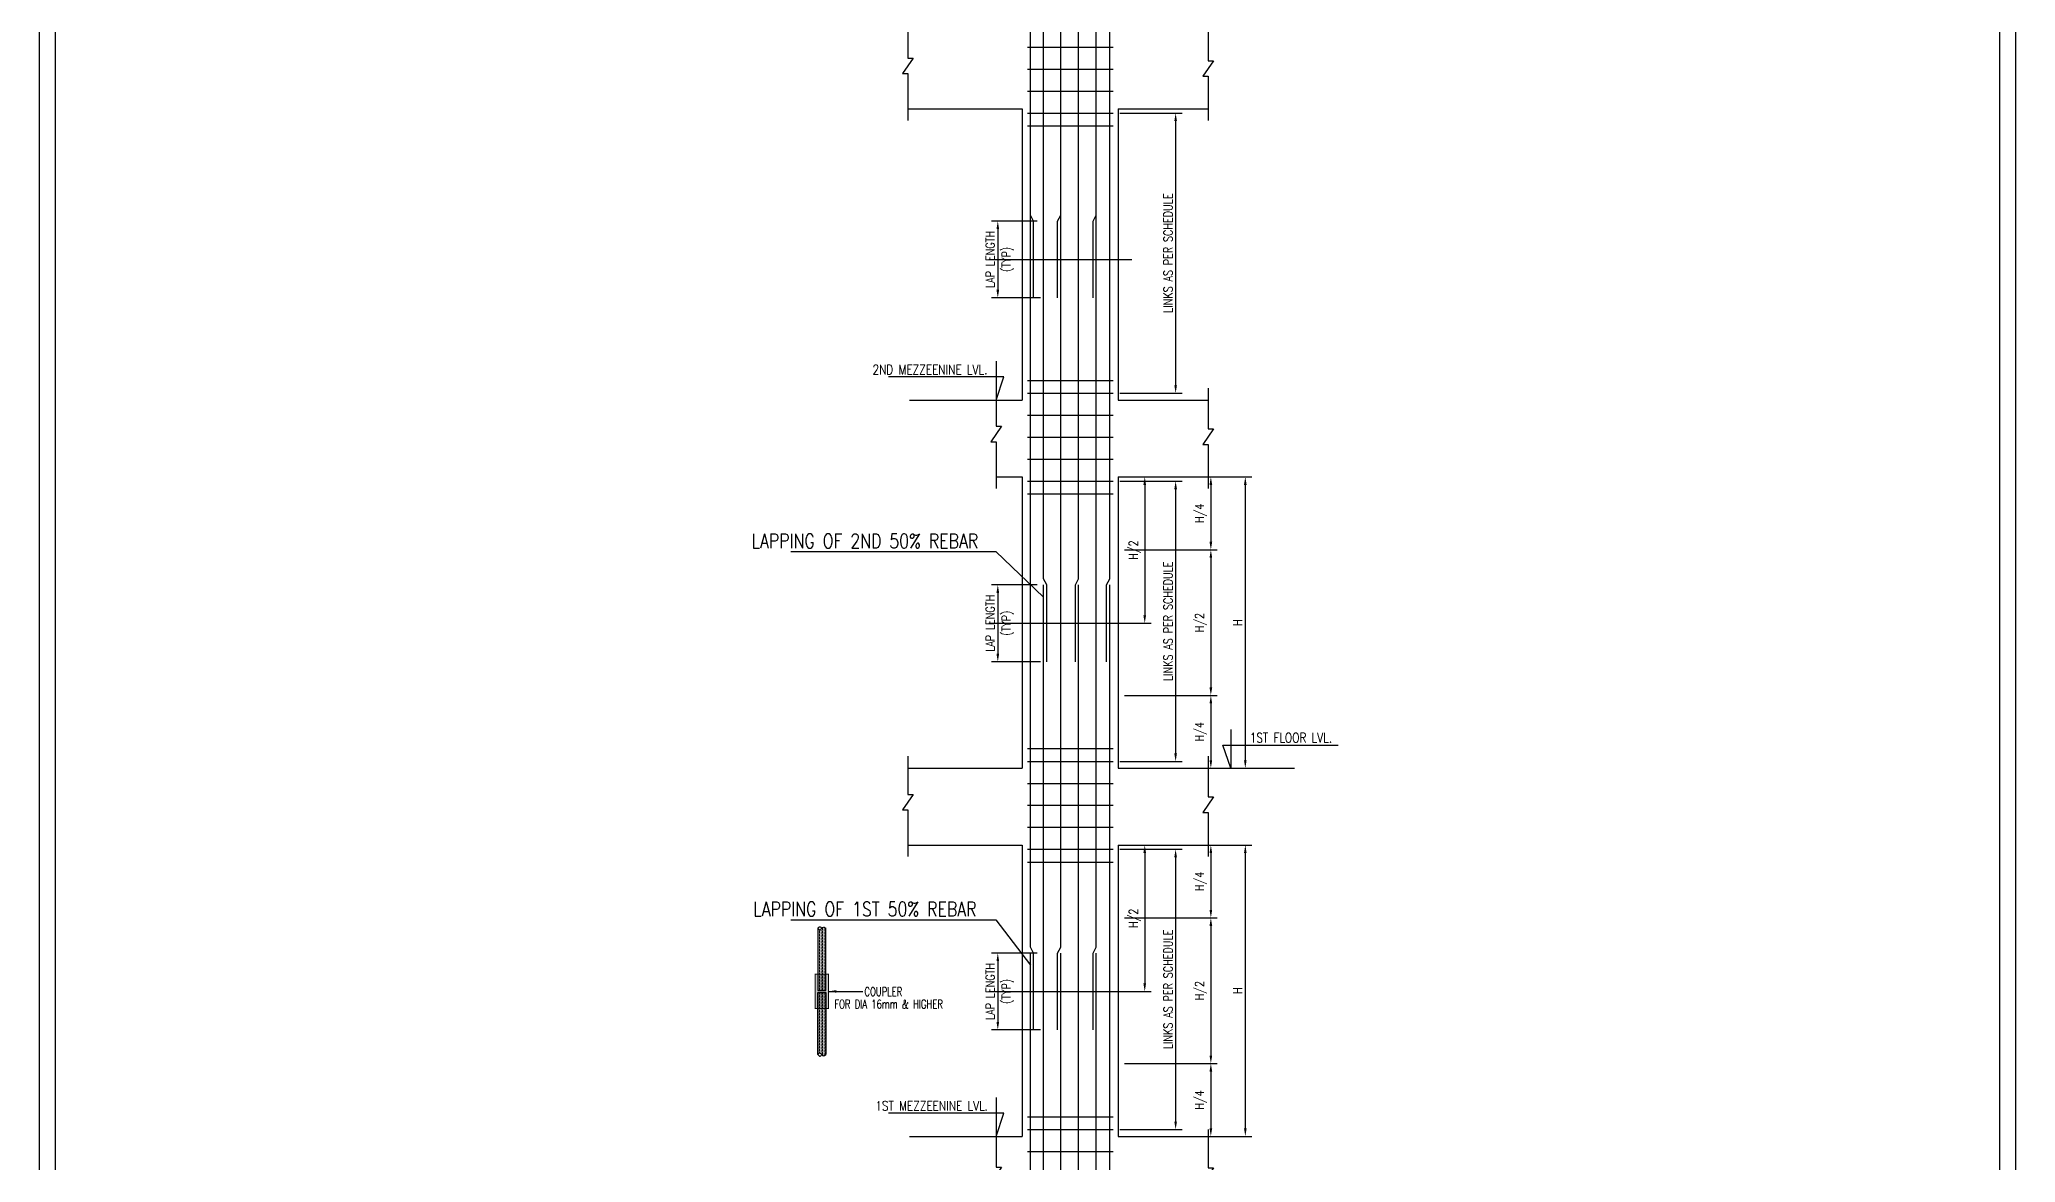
# Model space of a CAD drawing. Extents: x 455722 to 1142355, y -625363 to -272741.
# Drawn here: x 835173 to 896904, y -403489 to -368410 of the extents above; entities that cross this region are included whole.
import ezdxf
from ezdxf.enums import TextEntityAlignment as Align
from ezdxf.lldxf.tags import DXFTag

# ---------------------------------------------------------------- set-up
doc = ezdxf.new("R2010")
doc.units = 0
doc.header["$LTSCALE"] = 500
doc.header["$MEASUREMENT"] = 0
doc.layers.get('DEFPOINTS').update_dxf_attribs({"color": 4})
for name, color, linetype in [('CEN', 8, 'CENTER'), ('DIM', 5, 'Continuous'), ('HACTH', 9, 'Continuous'), ('LINE CUT', 8, 'Continuous'), ('LINK', 2, 'Continuous'), ('REINFORCEMENT', 6, 'Continuous'), ('S-CONCRET LINE', 4, 'Continuous'), ('S-REINFORCEMENT', 6, 'Continuous'), ('S-TEXT-1', 4, 'Continuous'), ('S-TITLE', 6, 'Continuous'), ('TXT1', 2, 'Continuous')]:
    doc.layers.add(name, color=color, linetype=linetype)
doc.styles.add('ROMAND', font='romand')
doc.styles.add('ROMANS', font='r.shx', dxfattribs={"width": 0.8, "height": 275, "bigfont": 'bigfont.shx'})
tags = doc.linetypes.add('CENTER', pattern=[2, 1.25, -0.25, 0.25, -0.25]).pattern_tags.tags
tags[10:11] = [DXFTag(74, 4), DXFTag(75, 0), DXFTag(340, '0'), DXFTag(46, 1.0), DXFTag(50, 0.0), DXFTag(44, 0.0), DXFTag(45, 0.0)]
tags[8:9] = [DXFTag(74, 4), DXFTag(75, 0), DXFTag(340, '0'), DXFTag(46, 1.0), DXFTag(50, 0.0), DXFTag(44, 0.0), DXFTag(45, 0.0)]
tags[6:7] = [DXFTag(74, 4), DXFTag(75, 0), DXFTag(340, '0'), DXFTag(46, 1.0), DXFTag(50, 0.0), DXFTag(44, 0.0), DXFTag(45, 0.0)]
tags[4:5] = [DXFTag(74, 4), DXFTag(75, 0), DXFTag(340, '0'), DXFTag(46, 1.0), DXFTag(50, 0.0), DXFTag(44, 0.0), DXFTag(45, 0.0)]
doc.dimstyles.new('dim25', dxfattribs={"dimtxt": 250, "dimasz": 250, "dimexe": 200, "dimexo": 200, "dimgap": 100, "dimtad": 1, "dimdec": 0, "dimlfac": 0.25, "dimzin": 0, "dimdsep": 46, "dimtxsty": 'ROMANS', "dimcen": 0, "dimclrd": 5, "dimclre": 5, "dimclrt": 4, "dimadec": 0, "dimazin": 0, "dimtfac": 1, "dimtdec": 0, "dimtix": 1, "dimtofl": 0, "dimtmove": 2, "dimatfit": 3, "dimfxl": 0, "dimtolj": 1, "dimtzin": 0, "dimlwd": -1, "dimlwe": -1, "dimarcsym": 0})

# ---------------------------------------------------------------- blocks, each defined once
blk = doc.blocks.new('*D610')
at = {"layer": 'DEFPOINTS', "color": 0}
for p in [(870276, -393573), (870276, -402673), (872843, -402673)]:
    blk.add_point(p, dxfattribs=at)
at = {"layer": 'DIM', "color": 5}
for p, q in [((870476, -393573), (873043, -393573)), ((872843, -393823), (872843, -402423)), ((870476, -402673), (873043, -402673))]:
    blk.add_line(p, q, dxfattribs=at)
for points in [[(872884, -393823), (872801, -393823), (872843, -393573)], [(872801, -402423), (872884, -402423), (872843, -402673)]]:
    blk.add_solid(points, dxfattribs=at)
at = {"layer": 'DIM', "color": 4, "insert": (872605, -398123), "char_height": 275, "attachment_point": 5, "rotation": 90, "style": 'ROMANS'}
blk.add_mtext('\\A1;H', dxfattribs=at)
blk = doc.blocks.new('*D611')
at = {"layer": 'DEFPOINTS', "color": 0}
for p in [(868718, -393707), (868718, -402460), (870666, -402460)]:
    blk.add_point(p, dxfattribs=at)
at = {"layer": 'DIM', "color": 5}
for p, q in [((868918, -393707), (870866, -393707)), ((870666, -393957), (870666, -402210)), ((868918, -402460), (870866, -402460))]:
    blk.add_line(p, q, dxfattribs=at)
for points in [[(870707, -393957), (870624, -393957), (870666, -393707)], [(870624, -402210), (870707, -402210), (870666, -402460)]]:
    blk.add_solid(points, dxfattribs=at)
at = {"layer": 'DIM', "color": 4, "insert": (870428, -398083), "char_height": 275, "attachment_point": 5, "rotation": 90, "style": 'ROMANS'}
blk.add_mtext('\\A1;LINKS AS PER SCHEDULE', dxfattribs=at)
blk = doc.blocks.new('*D612')
at = {"layer": 'DEFPOINTS', "color": 0}
for p in [(868870, -393573), (868870, -398146), (869701, -398146)]:
    blk.add_point(p, dxfattribs=at)
at = {"layer": 'DIM', "color": 5}
for p, q in [((869070, -393573), (869901, -393573)), ((869701, -393823), (869701, -397896)), ((869070, -398146), (869901, -398146))]:
    blk.add_line(p, q, dxfattribs=at)
for points in [[(869742, -393823), (869659, -393823), (869701, -393573)], [(869659, -397896), (869742, -397896), (869701, -398146)]]:
    blk.add_solid(points, dxfattribs=at)
at = {"layer": 'DIM', "color": 4, "insert": (869391, -395860), "char_height": 275, "attachment_point": 5, "rotation": 90, "style": 'ROMANS'}
blk.add_mtext('\\A1;H/2', dxfattribs=at)
blk = doc.blocks.new('*D613')
at = {"layer": 'DEFPOINTS', "color": 0}
for p in [(866542, -396946), (865110, -399346), (866642, -399346)]:
    blk.add_point(p, dxfattribs=at)
at = {"layer": 'DIM', "color": 5}
for p, q in [((866342, -396946), (864910, -396946)), ((865110, -397196), (865110, -399096)), ((866442, -399346), (864910, -399346))]:
    blk.add_line(p, q, dxfattribs=at)
for points in [[(865152, -397196), (865069, -397196), (865110, -396946)], [(865069, -399096), (865152, -399096), (865110, -399346)]]:
    blk.add_solid(points, dxfattribs=at)
at = {"layer": 'DIM', "color": 4, "char_height": 275, "attachment_point": 5, "rotation": 90, "style": 'ROMANS'}
for s, insert in [('\\A1;LAP LENGTH', (864873, -398146)), ('(TYP)', (865420, -398146))]:
    blk.add_mtext(s, dxfattribs=dict(at, insert=insert))
blk = doc.blocks.new('*D616')
at = {"layer": 'DEFPOINTS', "color": 0}
for p in [(871071, -393573), (868870, -395848), (871766, -395848)]:
    blk.add_point(p, dxfattribs=at)
at = {"layer": 'DIM', "color": 5}
for p, q in [((871271, -393573), (871966, -393573)), ((871766, -393823), (871766, -395598)), ((869070, -395848), (871966, -395848))]:
    blk.add_line(p, q, dxfattribs=at)
for points in [[(871808, -393823), (871725, -393823), (871766, -393573)], [(871725, -395598), (871808, -395598), (871766, -395848)]]:
    blk.add_solid(points, dxfattribs=at)
at = {"layer": 'DIM', "color": 4, "insert": (871457, -394711), "char_height": 275, "attachment_point": 5, "rotation": 90, "style": 'ROMANS'}
blk.add_mtext('\\A1;H/4', dxfattribs=at)
blk = doc.blocks.new('*D617')
at = {"layer": 'DEFPOINTS', "color": 0}
for p in [(868870, -395848), (868870, -400398), (871766, -400398)]:
    blk.add_point(p, dxfattribs=at)
at = {"layer": 'DIM', "color": 5}
for p, q in [((869070, -395848), (871966, -395848)), ((871766, -396098), (871766, -400148)), ((869070, -400398), (871966, -400398))]:
    blk.add_line(p, q, dxfattribs=at)
for points in [[(871808, -396098), (871725, -396098), (871766, -395848)], [(871725, -400148), (871808, -400148), (871766, -400398)]]:
    blk.add_solid(points, dxfattribs=at)
at = {"layer": 'DIM', "color": 4, "insert": (871457, -398123), "char_height": 275, "attachment_point": 5, "rotation": 90, "style": 'ROMANS'}
blk.add_mtext('\\A1;H/2', dxfattribs=at)
blk = doc.blocks.new('*D618')
at = {"layer": 'DEFPOINTS', "color": 0}
for p in [(868870, -400398), (871224, -402673), (871766, -402673)]:
    blk.add_point(p, dxfattribs=at)
at = {"layer": 'DIM', "color": 5}
for p, q in [((869070, -400398), (871966, -400398)), ((871766, -400648), (871766, -402423)), ((871424, -402673), (871966, -402673))]:
    blk.add_line(p, q, dxfattribs=at)
for points in [[(871808, -400648), (871725, -400648), (871766, -400398)], [(871725, -402423), (871808, -402423), (871766, -402673)]]:
    blk.add_solid(points, dxfattribs=at)
at = {"layer": 'DIM', "color": 4, "insert": (871457, -401536), "char_height": 275, "attachment_point": 5, "rotation": 90, "style": 'ROMANS'}
blk.add_mtext('\\A1;H/4', dxfattribs=at)
blk = doc.blocks.new('*D621')
at = {"layer": 'DEFPOINTS', "color": 0}
for p in [(870276, -382073), (870276, -391173), (872843, -391173)]:
    blk.add_point(p, dxfattribs=at)
at = {"layer": 'DIM', "color": 5}
for p, q in [((870476, -382073), (873043, -382073)), ((872843, -382323), (872843, -390923)), ((870476, -391173), (873043, -391173))]:
    blk.add_line(p, q, dxfattribs=at)
for points in [[(872884, -382323), (872801, -382323), (872843, -382073)], [(872801, -390923), (872884, -390923), (872843, -391173)]]:
    blk.add_solid(points, dxfattribs=at)
at = {"layer": 'DIM', "color": 4, "insert": (872605, -386623), "char_height": 275, "attachment_point": 5, "rotation": 90, "style": 'ROMANS'}
blk.add_mtext('\\A1;H', dxfattribs=at)
blk = doc.blocks.new('*D622')
at = {"layer": 'DEFPOINTS', "color": 0}
for p in [(868718, -382207), (868718, -390960), (870666, -390960)]:
    blk.add_point(p, dxfattribs=at)
at = {"layer": 'DIM', "color": 5}
for p, q in [((868918, -382207), (870866, -382207)), ((870666, -382457), (870666, -390710)), ((868918, -390960), (870866, -390960))]:
    blk.add_line(p, q, dxfattribs=at)
for points in [[(870707, -382457), (870624, -382457), (870666, -382207)], [(870624, -390710), (870707, -390710), (870666, -390960)]]:
    blk.add_solid(points, dxfattribs=at)
at = {"layer": 'DIM', "color": 4, "insert": (870428, -386583), "char_height": 275, "attachment_point": 5, "rotation": 90, "style": 'ROMANS'}
blk.add_mtext('\\A1;LINKS AS PER SCHEDULE', dxfattribs=at)
blk = doc.blocks.new('*D623')
at = {"layer": 'DEFPOINTS', "color": 0}
for p in [(868870, -382073), (868870, -386646), (869701, -386646)]:
    blk.add_point(p, dxfattribs=at)
at = {"layer": 'DIM', "color": 5}
for p, q in [((869070, -382073), (869901, -382073)), ((869701, -382323), (869701, -386396)), ((869070, -386646), (869901, -386646))]:
    blk.add_line(p, q, dxfattribs=at)
for points in [[(869742, -382323), (869659, -382323), (869701, -382073)], [(869659, -386396), (869742, -386396), (869701, -386646)]]:
    blk.add_solid(points, dxfattribs=at)
at = {"layer": 'DIM', "color": 4, "insert": (869391, -384360), "char_height": 275, "attachment_point": 5, "rotation": 90, "style": 'ROMANS'}
blk.add_mtext('\\A1;H/2', dxfattribs=at)
blk = doc.blocks.new('*D624')
at = {"layer": 'DEFPOINTS', "color": 0}
for p in [(866542, -385446), (865110, -387846), (866642, -387846)]:
    blk.add_point(p, dxfattribs=at)
at = {"layer": 'DIM', "color": 5}
for p, q in [((866342, -385446), (864910, -385446)), ((865110, -385696), (865110, -387596)), ((866442, -387846), (864910, -387846))]:
    blk.add_line(p, q, dxfattribs=at)
for points in [[(865152, -385696), (865069, -385696), (865110, -385446)], [(865069, -387596), (865152, -387596), (865110, -387846)]]:
    blk.add_solid(points, dxfattribs=at)
at = {"layer": 'DIM', "color": 4, "char_height": 275, "attachment_point": 5, "rotation": 90, "style": 'ROMANS'}
for s, insert in [('\\A1;LAP LENGTH', (864873, -386646)), ('(TYP)', (865420, -386646))]:
    blk.add_mtext(s, dxfattribs=dict(at, insert=insert))
blk = doc.blocks.new('*D625')
at = {"layer": 'DEFPOINTS', "color": 0}
for p in [(871071, -382073), (868870, -384348), (871766, -384348)]:
    blk.add_point(p, dxfattribs=at)
at = {"layer": 'DIM', "color": 5}
for p, q in [((871271, -382073), (871966, -382073)), ((871766, -382323), (871766, -384098)), ((869070, -384348), (871966, -384348))]:
    blk.add_line(p, q, dxfattribs=at)
for points in [[(871808, -382323), (871725, -382323), (871766, -382073)], [(871725, -384098), (871808, -384098), (871766, -384348)]]:
    blk.add_solid(points, dxfattribs=at)
at = {"layer": 'DIM', "color": 4, "insert": (871457, -383211), "char_height": 275, "attachment_point": 5, "rotation": 90, "style": 'ROMANS'}
blk.add_mtext('\\A1;H/4', dxfattribs=at)
blk = doc.blocks.new('*D626')
at = {"layer": 'DEFPOINTS', "color": 0}
for p in [(868870, -384348), (868870, -388898), (871766, -388898)]:
    blk.add_point(p, dxfattribs=at)
at = {"layer": 'DIM', "color": 5}
for p, q in [((869070, -384348), (871966, -384348)), ((871766, -384598), (871766, -388648)), ((869070, -388898), (871966, -388898))]:
    blk.add_line(p, q, dxfattribs=at)
for points in [[(871808, -384598), (871725, -384598), (871766, -384348)], [(871725, -388648), (871808, -388648), (871766, -388898)]]:
    blk.add_solid(points, dxfattribs=at)
at = {"layer": 'DIM', "color": 4, "insert": (871457, -386623), "char_height": 275, "attachment_point": 5, "rotation": 90, "style": 'ROMANS'}
blk.add_mtext('\\A1;H/2', dxfattribs=at)
blk = doc.blocks.new('*D627')
at = {"layer": 'DEFPOINTS', "color": 0}
for p in [(868870, -388898), (871224, -391173), (871766, -391173)]:
    blk.add_point(p, dxfattribs=at)
at = {"layer": 'DIM', "color": 5}
for p, q in [((869070, -388898), (871966, -388898)), ((871766, -389148), (871766, -390923)), ((871424, -391173), (871966, -391173))]:
    blk.add_line(p, q, dxfattribs=at)
for points in [[(871808, -389148), (871725, -389148), (871766, -388898)], [(871725, -390923), (871808, -390923), (871766, -391173)]]:
    blk.add_solid(points, dxfattribs=at)
at = {"layer": 'DIM', "color": 4, "insert": (871457, -390036), "char_height": 275, "attachment_point": 5, "rotation": 90, "style": 'ROMANS'}
blk.add_mtext('\\A1;H/4', dxfattribs=at)
blk = doc.blocks.new('*D628')
at = {"layer": 'DEFPOINTS', "color": 0}
for p in [(868718, -370707), (868718, -379460), (870666, -379460)]:
    blk.add_point(p, dxfattribs=at)
at = {"layer": 'DIM', "color": 5}
for p, q in [((868918, -370707), (870866, -370707)), ((870666, -370957), (870666, -379210)), ((868918, -379460), (870866, -379460))]:
    blk.add_line(p, q, dxfattribs=at)
for points in [[(870707, -370957), (870624, -370957), (870666, -370707)], [(870624, -379210), (870707, -379210), (870666, -379460)]]:
    blk.add_solid(points, dxfattribs=at)
at = {"layer": 'DIM', "color": 4, "insert": (870428, -375083), "char_height": 275, "attachment_point": 5, "rotation": 90, "style": 'ROMANS'}
blk.add_mtext('\\A1;LINKS AS PER SCHEDULE', dxfattribs=at)
blk = doc.blocks.new('*D675')
at = {"layer": 'DEFPOINTS', "color": 0}
for p in [(866542, -374079), (865110, -376479), (866642, -376479)]:
    blk.add_point(p, dxfattribs=at)
at = {"layer": 'DIM', "color": 5}
for p, q in [((866342, -374079), (864910, -374079)), ((865110, -374329), (865110, -376229)), ((866442, -376479), (864910, -376479))]:
    blk.add_line(p, q, dxfattribs=at)
for points in [[(865152, -374329), (865069, -374329), (865110, -374079)], [(865069, -376229), (865152, -376229), (865110, -376479)]]:
    blk.add_solid(points, dxfattribs=at)
at = {"layer": 'DIM', "color": 4, "char_height": 275, "attachment_point": 5, "rotation": 90, "style": 'ROMANS'}
for s, insert in [('\\A1;LAP LENGTH', (864873, -375279)), ('(TYP)', (865420, -375279))]:
    blk.add_mtext(s, dxfattribs=dict(at, insert=insert))

msp = doc.modelspace()

# ---------------------------------------------------------------- hatches: boundary and pattern name
at = {"layer": 'DIM'}
h = msp.add_hatch(color=253, dxfattribs=at)
h.dxf.hatch_style = 1
h.paths.add_polyline_path([(859405.688, -397609.531), (859405.688, -398681.732), (859819.912, -398681.732), (859819.912, -397609.531)])
at = {"layer": 'HACTH'}
h = msp.add_hatch(dxfattribs=at)
h.set_pattern_fill('DOTS', color=256, scale=750, angle=90, style=0)
h.set_pattern_definition([(90, (126135.633, -41837.74), (-46.875, 23.4375), [0, -46.875])])
edge = h.paths.add_edge_path()
edge.add_spline(control_points=[(859492.8, -396173.355), (859509.139, -396196.966), (859545.039, -396248.846), (859608.416, -396177.679), (859666.678, -396115.082), (859709.34, -396152.679), (859732.8, -396173.355)], knot_values=[0, 0, 0, 0, 71.086820062, 156.197929129, 220.643453422, 299.388696094, 299.388696094, 299.388696094, 299.388696094], degree=3, periodic=0)
edge.add_line((859732.8, -396173.355), (859732.8, -398113.016))
edge.add_line((859732.8, -398113.016), (859492.8, -398113.016))
edge.add_line((859492.8, -398113.016), (859492.8, -396173.355))
h = msp.add_hatch(dxfattribs=at)
h.set_pattern_fill('DOTS', color=256, scale=750, angle=90, style=0)
h.set_pattern_definition([(90, (126135.633, -41642.955), (-46.875, 23.4375), [0, -46.875])])
edge = h.paths.add_edge_path()
edge.add_line((859492.8, -400117.907), (859492.8, -398178.247))
edge.add_line((859492.8, -398178.247), (859732.8, -398178.247))
edge.add_line((859732.8, -398178.247), (859732.8, -400117.907))
edge.add_spline(control_points=[(859732.8, -400117.907), (859709.34, -400138.583), (859666.678, -400176.181), (859608.416, -400113.584), (859545.039, -400042.417), (859509.139, -400094.296), (859492.8, -400117.907)], knot_values=[-299.388696094, -299.388696094, -299.388696094, -299.388696094, -220.643453422, -156.197929129, -71.086820062, 0, 0, 0, 0], degree=3, periodic=0)

# ---------------------------------------------------------------- linework, layer by layer
at = {"color": 1}
for points in [[(835172.5, -311494), (896903.5, -311494), (896903.5, -439104.5), (835172.5, -439104.5)], [(835672.5, -311994), (896403.5, -311994), (896403.5, -438604.5), (835672.5, -438604.5)]]:
    msp.add_lwpolyline(points, close=True, dxfattribs=at)
at = {"layer": 'CEN'}
for p, q in [((864825.503, -375279.015), (869295.503, -375279.015)), ((864825.503, -386645.631), (869295.503, -386645.631)), ((864825.503, -398145.631), (869295.503, -398145.631))]:
    msp.add_line(p, q, dxfattribs=at)
at = {"layer": 'DIM', "color": 3, "linetype": 'Continuous'}
for p, q in [((862356.317, -379673.381), (865054.517, -379673.381)), ((871681.302, -391173.381), (874379.501, -391173.381)), ((862356.317, -402673.381), (865054.517, -402673.381))]:
    msp.add_line(p, q, dxfattribs=at)
at = {"layer": 'DIM'}
for p, q in [((858640, -384406), (865043.886, -384406)), ((865043.886, -384406), (866541.89, -385826.193)), ((858640, -395906), (865043.886, -395906)), ((865043.886, -395906), (866130.114, -397326.193))]:
    msp.add_line(p, q, dxfattribs=at)
at = {"layer": 'DIM', "color": 8}
for points in [[(862298.728, -367796.417), (862298.728, -368989.474), (862465.092, -368989.474), (862132.363, -369476.291), (862298.728, -369476.291), (862298.728, -370935.104)], [(871681.302, -367796.417), (871681.302, -369071.927), (871847.666, -369071.927), (871514.937, -369558.744), (871681.302, -369558.744), (871681.302, -370935.104)], [(865054.517, -379296.417), (865054.517, -380489.474), (865220.881, -380489.474), (864888.153, -380976.291), (865054.517, -380976.291), (865054.517, -382435.104)], [(871681.302, -379296.417), (871681.302, -380571.927), (871847.666, -380571.927), (871514.937, -381058.744), (871681.302, -381058.744), (871681.302, -382435.104)], [(862298.728, -390796.417), (862298.728, -391989.474), (862465.092, -391989.474), (862132.363, -392476.291), (862298.728, -392476.291), (862298.728, -393935.104)], [(871681.302, -390796.417), (871681.302, -392071.927), (871847.666, -392071.927), (871514.937, -392558.744), (871681.302, -392558.744), (871681.302, -393935.104)], [(865054.517, -402460.421), (865054.517, -403635.469), (865220.881, -403635.469), (864888.153, -404122.286), (865054.517, -404122.286), (865054.517, -405393.466)], [(871681.302, -402460.421), (871681.302, -403661.6), (871847.666, -403661.6), (871514.937, -404148.417), (871681.302, -404148.417), (871681.302, -405352.337)]]:
    msp.add_lwpolyline(points, dxfattribs=at)
at = {"layer": 'DIM', "color": 8, "const_width": 30}
msp.add_lwpolyline([(859405.688, -397609.531), (859819.912, -397609.531), (859819.912, -398681.732), (859405.688, -398681.732)], close=True, dxfattribs=at)
at = {"layer": 'LINE CUT'}
for points in [[(859492.8, -396173.355), (859509.139, -396149.745), (859545.039, -396097.865), (859589.905, -396148.246), (859612.8, -396173.355)], [(859492.8, -400117.907), (859509.139, -400141.518), (859545.039, -400193.398), (859589.905, -400143.017), (859612.8, -400117.907)]]:
    msp.add_open_spline(points, degree=3, knots=[0, 0, 0, 0, 1.184780346, 2.603298855, 2.603298855, 2.603298855, 2.603298855], dxfattribs=at)
for points in [[(859492.8, -396173.355), (859543.673, -396223.007), (859612.8, -396173.355), (859664.269, -396134.571), (859732.8, -396173.355)], [(859492.8, -400117.907), (859543.673, -400068.255), (859612.8, -400117.907), (859664.269, -400156.692), (859732.8, -400117.907)]]:
    msp.add_spline(points, degree=3, dxfattribs=at)
at = {"layer": 'LINK'}
for p, q in [((866037.377, -368646.219), (868717.923, -368646.219)), ((866037.377, -369332.219), (868717.923, -369332.219)), ((866037.377, -370018.219), (868717.923, -370018.219)), ((866037.377, -370706.765), (868717.923, -370706.765)), ((866037.377, -371106.765), (868717.923, -371106.765)), ((866037.377, -379060.219), (868717.923, -379060.219)), ((866037.377, -379460.219), (868717.923, -379460.219)), ((866037.377, -380146.219), (868717.923, -380146.219)), ((866037.377, -380832.219), (868717.923, -380832.219)), ((866037.377, -381518.219), (868717.923, -381518.219)), ((866037.377, -382206.765), (868717.923, -382206.765)), ((866037.377, -382606.765), (868717.923, -382606.765)), ((866037.377, -390560.219), (868717.923, -390560.219)), ((866037.377, -390960.219), (868717.923, -390960.219)), ((866037.377, -391646.219), (868717.923, -391646.219)), ((866037.377, -392332.219), (868717.923, -392332.219)), ((866037.377, -393018.219), (868717.923, -393018.219)), ((866037.377, -393706.765), (868717.923, -393706.765)), ((866037.377, -394106.765), (868717.923, -394106.765)), ((866037.377, -402060.219), (868717.923, -402060.219)), ((866037.377, -402460.219), (868717.923, -402460.219)), ((866037.377, -403146.219), (868717.923, -403146.219))]:
    msp.add_line(p, q, dxfattribs=at)
at = {"layer": 'REINFORCEMENT'}
for points in [[(859492.8, -396173.355), (859492.8, -398113.016), (859732.8, -398113.016), (859732.8, -396173.355)], [(859492.8, -400117.907), (859492.8, -398178.247), (859732.8, -398178.247), (859732.8, -400117.907)]]:
    msp.add_lwpolyline(points, dxfattribs=at)
at = {"layer": 'S-CONCRET LINE', "color": 130, "linetype": 'Continuous'}
for p, q in [((862298.728, -370573.381), (865870.114, -370573.381)), ((865870.114, -370573.381), (865870.114, -379673.381)), ((868870.114, -370573.381), (868870.114, -379673.381)), ((868870.114, -370573.381), (871681.302, -370573.381)), ((865054.517, -379673.381), (865870.114, -379673.381)), ((868870.114, -379673.381), (871681.302, -379673.381)), ((865054.517, -382073.381), (865870.114, -382073.381)), ((865870.114, -382073.381), (865870.114, -391173.381)), ((868870.114, -382073.381), (868870.114, -391173.381)), ((868870.114, -382073.381), (871681.302, -382073.381)), ((862298.728, -391173.381), (865870.114, -391173.381)), ((868870.114, -391173.381), (871681.302, -391173.381)), ((862298.728, -393573.381), (865870.114, -393573.381)), ((865870.114, -393573.381), (865870.114, -402673.381)), ((868870.114, -393573.381), (868870.114, -402673.381)), ((868870.114, -393573.381), (871681.302, -393573.381)), ((865054.517, -402673.381), (865870.114, -402673.381)), ((868870.114, -402673.381), (871681.302, -402673.381))]:
    msp.add_line(p, q, dxfattribs=at)
at = {"layer": 'S-REINFORCEMENT'}
for p, q in [((866130.114, -396759.631), (866130.114, -351079.015)), ((867080.308, -396759.631), (867080.308, -351079.015)), ((868187.746, -396759.631), (868187.746, -351079.015)), ((866541.89, -385259.631), (866541.89, -362445.631)), ((867635.134, -385259.631), (867635.134, -362445.631)), ((868610.114, -385259.631), (868610.114, -362445.631)), ((866230.114, -374079.015), (866130.114, -373893.015)), ((866230.114, -376479.015), (866230.114, -374079.015)), ((866974.574, -374079.015), (867074.574, -373893.015)), ((866974.574, -376479.015), (866974.574, -374079.015)), ((868087.746, -374079.015), (868187.746, -373893.015)), ((868087.746, -376479.015), (868087.746, -374079.015)), ((866641.89, -385445.631), (866541.89, -385259.631)), ((866541.89, -396759.631), (866541.89, -385445.631)), ((866641.89, -387845.631), (866641.89, -385445.631)), ((867535.134, -385445.631), (867635.134, -385259.631)), ((867535.134, -387845.631), (867535.134, -385445.631)), ((867635.134, -396759.631), (867635.134, -385445.631)), ((868510.114, -385445.631), (868610.114, -385259.631)), ((868510.114, -387845.631), (868510.114, -385445.631)), ((868610.114, -396759.631), (868610.114, -385445.631)), ((866230.114, -396945.631), (866130.114, -396759.631)), ((866541.89, -410259.466), (866541.89, -396759.631)), ((866980.308, -396945.631), (867080.308, -396759.631)), ((867635.134, -410259.466), (867635.134, -396759.631)), ((868087.746, -396945.631), (868187.746, -396759.631)), ((868610.114, -410259.466), (868610.114, -396759.631)), ((866130.114, -412650.467), (866130.114, -396945.631)), ((866230.114, -399345.631), (866230.114, -396945.631)), ((866980.308, -399345.631), (866980.308, -396945.631)), ((867080.308, -412650.467), (867080.308, -396945.631)), ((868087.746, -399345.631), (868087.746, -396945.631)), ((868187.746, -412650.467), (868187.746, -396945.631))]:
    msp.add_line(p, q, dxfattribs=at)
at = {"layer": 'TXT1'}
for points in [[(865054.517, -378461.146), (865054.517, -379673.381), (865300.062, -378951.671), (861699.588, -378951.671)], [(872387.854, -389961.146), (872387.854, -391173.381), (872142.308, -390451.671), (875742.782, -390451.671)], [(865054.517, -401461.146), (865054.517, -402673.381), (865300.062, -401951.671), (861699.588, -401951.671)]]:
    msp.add_lwpolyline(points, dxfattribs=at)

# ---------------------------------------------------------------- texts
at = {"layer": 'S-TEXT-1', "linetype": 'ByBlock', "style": 'ROMANS', "width": 0.7}
for s, p in [('COUPLER', (861535.091, -398153.083)), ('FOR DIA 16mm & HIGHER', (861697.939, -398542.112))]:
    msp.add_text(s, height=275, dxfattribs=at).set_placement(p, align=Align.MIDDLE)
at = {"layer": 'S-TITLE', "style": 'ROMANS', "width": 0.8}
for s, p in [('LAPPING OF 2ND 50% REBAR', (860956.955, -384072.981)), ('LAPPING OF 1ST 50% REBAR', (860956.955, -395572.981))]:
    msp.add_text(s, height=450, dxfattribs=at).set_placement(p, align=Align.MIDDLE)
at = {"layer": 'TXT1', "style": 'ROMAND', "width": 0.8}
for s, p in [('2ND MEZZEENINE LVL.', (862990.269, -378869.336)), ('1ST FLOOR LVL.', (874267.753, -390369.336)), ('1ST MEZZEENINE LVL.', (863044.269, -401869.336))]:
    msp.add_text(s, height=300, dxfattribs=at).set_placement(p, align=Align.CENTER)

# ---------------------------------------------------------------- dimensions: what is measured, and where the dimension line sits
at = {"layer": 'DIM'}
for base, p1, p2, text, picture, middle in [((870665.749, -379460.219), (868717.923, -370706.765), (868717.923, -379460.219), 'LINKS AS PER SCHEDULE', '*D628', (870428.249, -375083.492)), ((865110.249, -376479.015), (866541.89, -374079.015), (866641.89, -376479.015), 'LAP LENGTH\\X(TYP)', '*D675', (865110.249, -375279.015)), ((869700.749, -386645.631), (868870.114, -382073.381), (868870.114, -386645.631), 'H/2', '*D623', (869391.225, -384359.506)), ((871766.35, -384348.381), (871071.236, -382073.381), (868870.114, -384348.381), 'H/4', '*D625', (871456.827, -383210.881)), ((872842.827, -391173.381), (870275.708, -382073.381), (870275.708, -391173.381), 'H', '*D621', (872605.327, -386623.381)), ((870665.749, -390960.219), (868717.923, -382206.765), (868717.923, -390960.219), 'LINKS AS PER SCHEDULE', '*D622', (870428.249, -386583.492)), ((871766.35, -388898.381), (868870.114, -384348.381), (868870.114, -388898.381), 'H/2', '*D626', (871456.827, -386623.381)), ((865110.249, -387845.631), (866541.89, -385445.631), (866641.89, -387845.631), 'LAP LENGTH\\X(TYP)', '*D624', (865110.249, -386645.631)), ((871766.35, -391173.381), (868870.114, -388898.381), (871223.805, -391173.381), 'H/4', '*D627', (871456.827, -390035.881)), ((870665.749, -402460.219), (868717.923, -393706.765), (868717.923, -402460.219), 'LINKS AS PER SCHEDULE', '*D611', (870428.249, -398083.492)), ((869700.749, -398145.631), (868870.114, -393573.381), (868870.114, -398145.631), 'H/2', '*D612', (869391.225, -395859.506)), ((871766.35, -395848.381), (871071.236, -393573.381), (868870.114, -395848.381), 'H/4', '*D616', (871456.827, -394710.881)), ((872842.827, -402673.381), (870275.708, -393573.381), (870275.708, -402673.381), 'H', '*D610', (872605.327, -398123.381)), ((871766.35, -400398.381), (868870.114, -395848.381), (868870.114, -400398.381), 'H/2', '*D617', (871456.827, -398123.381)), ((865110.249, -399345.631), (866541.89, -396945.631), (866641.89, -399345.631), 'LAP LENGTH\\X(TYP)', '*D613', (865110.249, -398145.631)), ((871766.35, -402673.381), (868870.114, -400398.381), (871223.805, -402673.381), 'H/4', '*D618', (871456.827, -401535.881))]:
    dim = msp.add_linear_dim(base=base, p1=p1, p2=p2, angle=90, text=text, dimstyle='dim25', dxfattribs=at)
    dim.commit()
    dim.dimension.update_dxf_attribs({"geometry": picture, "text_midpoint": middle})

# ---------------------------------------------------------------- leaders
msp.add_leader([(859819.912, -398145.631), (860892.784, -398145.631)], dimstyle='dim25', dxfattribs=at)

doc.saveas('drawing.dxf')
